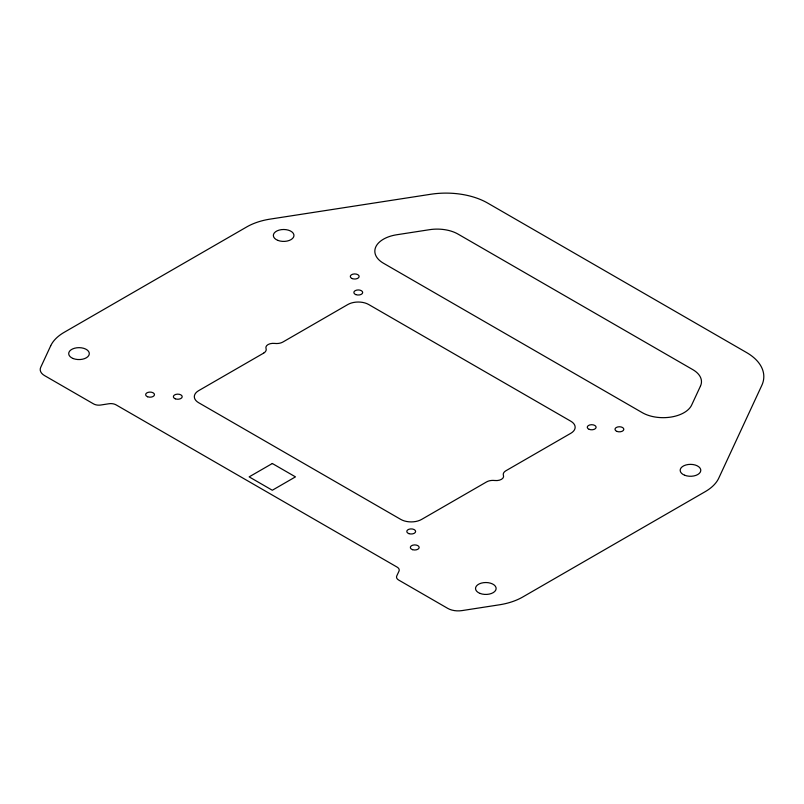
<?xml version="1.0" encoding="UTF-8"?>
<svg xmlns="http://www.w3.org/2000/svg" width="804" height="804" viewBox="0 0 804 804"><rect width="100%" height="100%" fill="white"/><g stroke="black" fill="none" stroke-linecap="round" stroke-linejoin="round"><path stroke-width="1.21" d="M50.692 345.81L40.702 367.358A14.733 8.512 0 0 0 44.511 375.579L93.606 403.92A7.367 4.251 0 0 0 100.721 405.025L108.942 403.749A7.367 4.251 0 0 1 116.057 404.854L397.065 567.081A7.367 4.251 0 0 1 398.975 571.192L396.764 575.935A7.367 4.251 0 0 0 398.673 580.046L447.768 608.397A14.733 8.512 0 0 0 462.009 610.598L499.314 604.819A52.17 30.12 0 0 0 522.7 597.03L705.269 491.626A52.17 30.12 0 0 0 718.776 478.119L761.8 385.407A58.943 34.029 0 0 0 746.544 352.534L487.676 203.08A58.943 34.029 0 0 0 430.743 194.266L270.154 219.11A52.17 30.12 0 0 0 246.768 226.909L64.199 332.313A52.17 30.12 0 0 0 50.692 345.81M700.465 386.091L691.651 405.065A29.477 17.015 0 0 1 642.346 412.693L383.478 263.24A29.477 17.015 0 0 1 396.684 234.768L429.557 229.683A29.477 17.015 0 0 1 458.029 234.095L692.827 369.649A29.477 17.015 0 0 1 700.465 386.091M263.632 353.137L198.628 390.674A14.733 8.512 0 0 0 198.628 402.703L400.784 519.414A14.733 8.512 0 0 0 421.628 519.414L486.631 481.887A8.844 5.105 0 0 1 494.711 480.501A7.367 4.251 0 0 0 503.445 475.465A8.844 5.105 0 0 1 505.847 470.792L570.85 433.266A14.733 8.512 0 0 0 570.85 421.236L368.684 304.515A14.733 8.512 0 0 0 347.851 304.515L282.847 342.052A8.844 5.105 0 0 1 274.757 343.429A7.367 4.251 0 0 0 266.023 348.474A8.844 5.105 0 0 1 263.632 353.137M272.315 463.506L249.15 476.872L272.315 490.249L295.47 476.872L272.315 463.506M616.929 431.406A4.422 2.553 0 0 0 623.814 429.477A4.422 2.553 0 0 0 617.472 427.004A4.422 2.553 0 0 0 616.929 431.406M589.211 429.366A4.422 2.553 0 0 0 596.096 427.426A4.422 2.553 0 0 0 589.754 424.954A4.422 2.553 0 0 0 589.211 429.366M408.995 533.665A4.422 2.553 0 0 0 415.628 531.454A4.422 2.553 0 0 0 408.995 529.243A4.422 2.553 0 0 0 408.995 533.665M412.542 549.665A4.422 2.553 0 0 0 419.165 547.454A4.422 2.553 0 0 0 412.542 545.243A4.422 2.553 0 0 0 412.542 549.665M147.584 396.754A4.422 2.553 0 0 0 154.468 394.824A4.422 2.553 0 0 0 148.127 392.342A4.422 2.553 0 0 0 147.584 396.754M175.302 398.804A4.422 2.553 0 0 0 182.196 396.864A4.422 2.553 0 0 0 175.855 394.392A4.422 2.553 0 0 0 175.302 398.804M352.242 278.596A4.422 2.553 0 0 0 359.127 276.666A4.422 2.553 0 0 0 352.785 274.184A4.422 2.553 0 0 0 352.242 278.596M355.79 294.596A4.422 2.553 0 0 0 362.674 292.666A4.422 2.553 0 0 0 356.333 290.194A4.422 2.553 0 0 0 355.79 294.596M73.214 358.544A10.311 5.96 0 0 0 89.284 354.031A10.311 5.96 0 0 0 74.491 348.253A10.311 5.96 0 0 0 73.214 358.544M277.872 240.386A10.311 5.96 0 0 0 293.942 235.873A10.311 5.96 0 0 0 279.149 230.095A10.311 5.96 0 0 0 277.872 240.386M480.028 593.412A10.311 5.96 0 0 0 496.108 588.91A10.311 5.96 0 0 0 481.305 583.131A10.311 5.96 0 0 0 480.028 593.412M684.696 475.254A10.311 5.96 0 0 0 700.766 470.752A10.311 5.96 0 0 0 685.963 464.963A10.311 5.96 0 0 0 684.696 475.254"/></g></svg>
